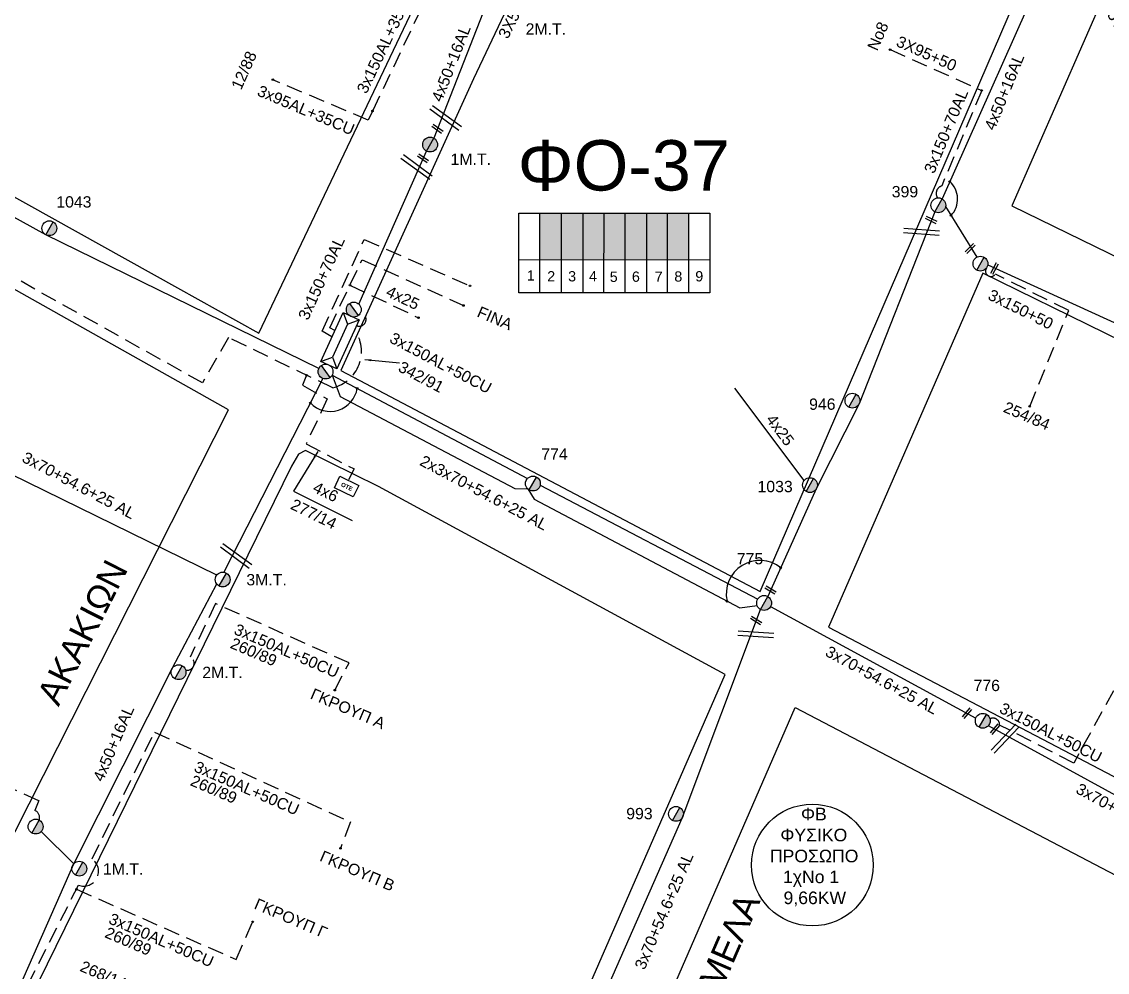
# Model space of a CAD drawing. Header units: millimetres. Extents: x 4998 to 7216, y 1887 to 2914.
# Drawn here: x 5855 to 6027.5, y 2557.3 to 2708.3 of the extents above; entities that cross this region are included whole.
import ezdxf
from ezdxf.enums import TextEntityAlignment as Align

# ---------------------------------------------------------------- set-up
doc = ezdxf.new("R2010")
doc.units = ezdxf.units.MM
doc.linetypes.add('DASHED', pattern=[19.05, 12.7, -6.35])
for name, color, linetype, lineweight in [('3x150+70AL', 7, 'DASHED', 30), ('3x150AL+35CU', 7, 'Continuous', 30), ('3x150AL+50CU', 7, 'Continuous', 30), ('3x70+54.6+25 AL', 7, 'SYN_LINE', 30), ('3X95+50', 7, 'Continuous', 30), ('3x95AL+35CU', 7, 'Continuous', 30), ('4x25', 7, 'Continuous', 30), ('4x50+16AL', 7, 'Continuous', 30), ('Υπόβαθρο ΔΕΗ', 7, 'Continuous', 30)]:
    doc.layers.add(name, color=color, linetype=linetype, lineweight=lineweight)
for name, color, linetype in [('Pillar OTE', 7, 'Continuous'), ('text οδών', 7, 'Continuous'), ('text_kalodion', 7, 'Continuous'), ('Επιγραφές - Σχήματα', 7, 'Continuous'), ('Καλώδια ΧΤ   3x150AL+50CU', 7, 'DASHED'), ('Καλώδια ΧΤ   3x150AL+50XLPE', 7, 'DASHED'), ('Μηχανική τομή', 7, 'Continuous'), ('Στύλος Ξύλινος', 7, 'Continuous'), ('Στύλος Ξύλινος @ 1', 7, 'Continuous'), ('Στύλος ΦΜ', 7, 'Continuous'), ('Στύλος ΦΜ @ 1', 7, 'Continuous'), ('Συνδέσεις', 7, 'Continuous'), ('Τομή', 7, 'Continuous'), ('Υποσταθμός εναέριος 2 στύλων', 7, 'Continuous'), ('Υποσταθμός πόλεως', 7, 'Continuous')]:
    doc.layers.add(name, color=color, linetype=linetype)
doc.styles.add('arial', font='ARIAL.TTF')
doc.styles.get("Standard").update_dxf_attribs({"font": 'ARIAL.TTF'})
doc.linetypes.add('SYN_LINE', pattern='A,0.5,-0.0001,["/\\/\\/\\/",Standard,S=0.1,R=0,X=0,Y=-0.05],-0.25', length=0.7501)
doc.dimstyles.new('ISO-25', dxfattribs={"dimtxt": 2.5, "dimasz": 2.5, "dimexe": 1.25, "dimexo": 0.625, "dimtad": 1, "dimtxsty": 'Standard', "dimcen": 2.5, "dimadec": 0, "dimazin": 0, "dimtfac": 1, "dimtmove": 0, "dimatfit": 3, "dimfxl": 1, "dimarcsym": 0})

# ---------------------------------------------------------------- blocks, each defined once
blk = doc.blocks.new('ΥΠΑΡΧΩΝ ΤΣΙΜΕΝΤΕΝΙΟΣ ΣΤΥΛΟΣ')
at = {"layer": 'Στύλος ΦΜ'}
blk.add_hatch(color=7, dxfattribs=at).paths.add_polyline_path([(-1.29, -2.28, 0.574793), (2.62, 0, 0.268822), (1.3, 2.27)])
at = {"layer": 'Στύλος ΦΜ', "color": 7}
blk.add_line((-1.29, -2.28), (1.3, 2.27), dxfattribs=at)
blk.add_circle((0, 0), 2.62, dxfattribs=at)
at = {"layer": 'Στύλος ΦΜ', "flags": 4}
for tag, p in [('ΑΡΙΘΜΟΣ', (-4.68, 8.05)), ('ΤΥΠΟΣ', (-4.91, 3.03))]:
    blk.add_attdef(tag, p, '', height=4, dxfattribs=at)
blk = doc.blocks.new('ΥΠΑΡΧΩΝ ΞΥΛΙΝΟΣ ΣΤΥΛΟΣ')
at = {"layer": 'Στύλος Ξύλινος'}
h = blk.add_hatch(color=7, dxfattribs=at)
h.paths.add_polyline_path([(-2.62, 0, 0.270008), (-1.29, -2.28), (1.3, 2.27, 0.576266)])
h.paths.add_polyline_path([(-1.29, -2.28, 0.574793), (2.62, 0, 0.268822), (1.3, 2.27)])
at = {"layer": 'Στύλος Ξύλινος', "color": 7}
blk.add_line((-1.29, -2.28), (1.3, 2.27), dxfattribs=at)
blk.add_circle((0, 0), 2.62, dxfattribs=at)
at = {"layer": 'Στύλος Ξύλινος', "flags": 4}
for tag, p in [('ΑΡΙΘΜΟΣ', (-4.91, 8.6)), ('ΤΥΠΟΣ', (-4.85, 3.39))]:
    blk.add_attdef(tag, p, '', height=4, dxfattribs=at)
blk = doc.blocks.new('ΥΠΟΣΤΑΘΜΟΣ ΕΝΑΕΡΙΟΣ ΕΠΙ 2 ΣΤΥΛΩΝ')
at = {"layer": 'Υποσταθμός εναέριος 2 στύλων', "linetype": 'Continuous'}
for points in [[(-11.97, -2.11, 0.574793), (-8.45, -0.07, 0.268822), (-9.64, 1.98)], [(9.68, -2.15, 0.574793), (13.19, -0.1, 0.268822), (12.01, 1.95)]]:
    blk.add_hatch(color=256, dxfattribs=at).paths.add_polyline_path(points)
for p, q in [((-11.97, -2.11), (-9.64, 1.98)), ((9.68, -2.15), (12.01, 1.95))]:
    blk.add_line(p, q, dxfattribs=at)
for centre in [(-10.81, -0.07), (10.84, -0.1)]:
    blk.add_circle(centre, 2.36, dxfattribs=at)
at = {"layer": 'Υποσταθμός πόλεως', "linetype": 'Continuous', "ltscale": 40}
blk.add_lwpolyline([(-8.57, 2.82), (8.57, 2.82), (8.57, -2.82), (-8.57, -2.82)], close=True, dxfattribs=at)
for points in [[(-5.75, 0), (-8.57, 2.82)], [(-8.57, -2.82), (-5.75, 0)], [(-5.75, 0), (5.75, 0)], [(5.75, 0), (8.57, 2.82)], [(8.57, -2.82), (5.75, 0)]]:
    blk.add_lwpolyline(points, dxfattribs=at)
at = {"layer": 'Υποσταθμός εναέριος 2 στύλων', "ltscale": 40, "flags": 1}
for tag, p in [('ΜΕΤΑΣΧΗΜΑΤΙΣΜΟΣ', (14.09, 2.51)), ('ΙΣΧΥΣ', (14.07, -0.28)), ('ΑΡΙΘΜΟΣ', (14.19, -3))]:
    blk.add_attdef(tag, p, '', height=1.8, dxfattribs=at)
blk = doc.blocks.new('_ΣΥΝΔΕΣΗ')
at = {"layer": 'Συνδέσεις', "linetype": 'SYN_LINE', "ltscale": 40}
blk.add_hatch(color=256, dxfattribs=at).paths.add_polyline_path([(0.5, -0.01, 1), (-0.5, -0.01, 1)])
at = {"layer": 'Συνδέσεις'}
blk.add_circle((0, -0.01), 0.5, dxfattribs=at)
blk = doc.blocks.new('ΜΗΧΑΝΙΚΗ ΤΟΜΗ')
at = {"layer": 'Μηχανική τομή', "ltscale": 40}
for p, q in [((-1.89, 0.78), (5.68, 0.78)), ((-1.89, -0.78), (5.68, -0.78))]:
    blk.add_line(p, q, dxfattribs=at)
blk = doc.blocks.new('ΤΟΜΗ')
at = {"layer": 'Τομή', "ltscale": 40}
for p, q in [((-5.68, 0), (17.06, 0)), ((-5.68, -2.77), (17.06, -2.77))]:
    blk.add_line(p, q, dxfattribs=at)
blk = doc.blocks.new('PILLAR ΟΤΕ')
at = {"layer": 'Pillar OTE', "ltscale": 40}
blk.add_lwpolyline([(-3.31, 2.02), (3.39, 2.02), (3.39, -1.99), (-3.31, -1.99)], close=True, dxfattribs=at)
at = {"layer": 'Pillar OTE', "insert": (-1.81, 0.71), "char_height": 1.3575, "width": 109.961, "attachment_point": 1}
blk.add_mtext('{\\fArial|b1|i0|c161|p34;OTE}', dxfattribs=at)

msp = doc.modelspace()

# ---------------------------------------------------------------- hatches: boundary and pattern name
at = {"layer": 'Καλώδια ΧΤ   3x150AL+50CU', "linetype": 'DASHED', "lineweight": -3, "ltscale": 0.2}
h = msp.add_hatch(color=30, dxfattribs=at)
h.dxf.hatch_style = 1
h.paths.add_polyline_path([(5940.8, 2677.87), (5937.36, 2677.87), (5937.36, 2670.51), (5940.8, 2670.51)])
h = msp.add_hatch(color=173, dxfattribs=at)
h.dxf.hatch_style = 1
h.paths.add_polyline_path([(5940.8, 2670.51), (5944.24, 2670.5), (5944.24, 2677.87), (5940.8, 2677.87)])
h = msp.add_hatch(color=1, dxfattribs=at)
h.dxf.hatch_style = 1
h.paths.add_polyline_path([(5947.54, 2677.87), (5944.24, 2677.87), (5944.24, 2670.5), (5947.53, 2670.5)])
h = msp.add_hatch(color=85, dxfattribs=at)
h.dxf.hatch_style = 1
h.paths.add_polyline_path([(5947.53, 2670.5), (5950.92, 2670.5), (5950.92, 2677.87), (5947.54, 2677.87)])
h = msp.add_hatch(color=151, dxfattribs=at)
h.dxf.hatch_style = 1
h.paths.add_polyline_path([(5950.92, 2670.5), (5954.32, 2670.49), (5954.32, 2677.87), (5950.92, 2677.87)])
at = {"layer": 'Καλώδια ΧΤ   3x150AL+50XLPE', "linetype": 'DASHED', "lineweight": -3, "ltscale": 0.2}
h = msp.add_hatch(color=27, dxfattribs=at)
h.dxf.hatch_style = 1
h.paths.add_polyline_path([(5957.65, 2677.87), (5954.32, 2677.87), (5954.32, 2670.49), (5957.65, 2670.49)])
h = msp.add_hatch(color=6, dxfattribs=at)
h.dxf.hatch_style = 1
h.paths.add_polyline_path([(5961.04, 2677.87), (5957.65, 2677.87), (5957.65, 2670.49), (5961.04, 2670.49)])

# ---------------------------------------------------------------- linework, layer by layer
at = {"lineweight": -3, "ltscale": 0.2}
msp.add_circle((5980.64, 2574.3), 9.67, dxfattribs=at)
at = {"layer": '3x150+70AL', "color": 6, "lineweight": -3, "ltscale": 0.2}
for points in [[(6007.56, 2697.36), (6001.2, 2682.2, 0.507991), (6000.54, 2680.3, 1.311817)], [(5841.45, 2591.84), (5857.75, 2584.54), (5857.12, 2582.98, -0.376261), (5857.8, 2581.44, -33.061036)]]:
    msp.add_lwpolyline(points, format="xyb", dxfattribs=at)
at = {"layer": '3x150+70AL', "color": 85, "lineweight": -3, "ltscale": 0.2}
msp.add_lwpolyline([(5904.29, 2658.2), (5902.76, 2659.14), (5909.45, 2673.7), (5926.23, 2666.33)], dxfattribs=at)
at = {"layer": '3x150+70AL', "color": 151, "lineweight": -3, "ltscale": 0.2}
msp.add_lwpolyline([(5904.77, 2659.25), (5903.95, 2659.63), (5909.09, 2670.47), (5925.22, 2663.21)], dxfattribs=at)
at = {"layer": '3x150AL+35CU', "color": 62, "linetype": 'DASHED', "lineweight": -3, "ltscale": 0.2}
msp.add_lwpolyline([(5918.42, 2710.25), (5910.75, 2694.08)], dxfattribs=at)
at = {"layer": '3x150AL+50CU', "color": 27, "linetype": 'DASHED', "lineweight": -3, "ltscale": 0.2}
msp.add_lwpolyline([(5907.92, 2659.37, -0.526519), (5904.44, 2650.12), (5887.85, 2658.12), (5883.72, 2650.92), (5794.39, 2700.9), (5774.81, 2661.48)], format="xyb", dxfattribs=at)
at = {"layer": '3x150AL+50CU', "color": 85, "linetype": 'DASHED', "lineweight": -3, "ltscale": 0.2}
msp.add_lwpolyline([(6015.18, 2647.18), (6021.39, 2662.4), (6009.72, 2668.18, -0.979487), (6008.29, 2669.12, -42.508201)], format="xyb", dxfattribs=at)
at = {"layer": '3x150AL+50CU', "color": 30, "linetype": 'DASHED', "lineweight": -3, "ltscale": 0.2}
msp.add_lwpolyline([(5908.85, 2662.06, -1.124877), (5908.21, 2660.01, 0.393759)], format="xyb", dxfattribs=at)
at = {"layer": '3x150AL+50CU', "color": 27, "linetype": 'DASHED', "lineweight": -3, "ltscale": 0.2}
msp.add_lwpolyline([(5900.29, 2652.12), (5899.64, 2650.53), (5903.57, 2648.35), (5900.2, 2641.22), (5907.83, 2637.23), (5906.94, 2635.53)], dxfattribs=at)
at = {"layer": '3x150AL+50CU', "color": 6, "linetype": 'DASHED', "lineweight": -3, "ltscale": 0.2}
msp.add_lwpolyline([(5904.77, 2602.09), (5907.02, 2606.41), (5885.82, 2615.85), (5881.78, 2607.35, -0.906652), (5881.07, 2605.29, 154.077633)], format="xyb", dxfattribs=at)
at = {"layer": '3x150AL+50CU', "color": 173, "linetype": 'DASHED', "lineweight": -3, "ltscale": 0.2}
for points in [[(6030.33, 2605.34), (6022.17, 2590.51), (6010.4, 2596.54, 0.570136), (6008.86, 2597.54)], [(5862.01, 2552.51), (5856, 2555.28), (5864.03, 2571.11, 0.889213), (5866.19, 2575.27), (5876.12, 2595.44), (5907.25, 2581.15), (5905.67, 2576.96)]]:
    msp.add_lwpolyline(points, format="xyb", dxfattribs=at)
msp.add_lwpolyline([(5863.72, 2570.45), (5889.08, 2559.3), (5891.73, 2565.28)], dxfattribs=at)
at = {"layer": '3x70+54.6+25 AL', "color": 173, "linetype": 'SYN_LINE', "lineweight": -3, "ltscale": 20}
for points in [[(5904.33, 2652.16), (5935.39, 2635.74)], [(5937.38, 2634.64), (5971.97, 2616.55)], [(5974, 2615.37), (6006.63, 2597.62)]]:
    msp.add_lwpolyline(points, dxfattribs=at)
at = {"layer": '3x70+54.6+25 AL', "color": 6, "linetype": 'SYN_LINE', "lineweight": -3, "ltscale": 20}
for points in [[(5904.33, 2652.16), (5905.64, 2648.74), (5933.35, 2634.12), (5935.44, 2634.05), (5936.42, 2632.41), (5969.1, 2615.16), (5971.88, 2615.52)], [(5886.01, 2620.37), (5847.73, 2639.11)]]:
    msp.add_lwpolyline(points, dxfattribs=at)
at = {"layer": '3x70+54.6+25 AL', "color": 1, "linetype": 'SYN_LINE', "lineweight": -3, "ltscale": 20}
msp.add_lwpolyline([(5942.43, 2518.98), (5945.64, 2549.27), (5959.95, 2581.76), (5972.4, 2614.93)], dxfattribs=at)
at = {"layer": '3x70+54.6+25 AL', "color": 85, "linetype": 'SYN_LINE', "lineweight": -3, "ltscale": 20}
msp.add_lwpolyline([(6147.73, 2523.93), (6116.05, 2539.56), (6081.68, 2557.62), (6049.21, 2574.23), (6008.61, 2596.43)], dxfattribs=at)
at = {"layer": '3X95+50', "color": 6, "linetype": 'DASHED', "lineweight": -3, "ltscale": 0.2}
msp.add_lwpolyline([(5993, 2703.86), (6007.56, 2697.36)], dxfattribs=at)
at = {"layer": '3x95AL+35CU', "color": 62, "linetype": 'DASHED', "lineweight": -3, "ltscale": 0.2}
msp.add_lwpolyline([(5910.75, 2694.08), (5910.07, 2692.64), (5894.9, 2699.08)], dxfattribs=at)
at = {"layer": '4x25', "color": 151, "linetype": 'DASHED', "lineweight": -3, "ltscale": 0.2}
msp.add_lwpolyline([(5907.17, 2666.43), (5918.07, 2661.26)], dxfattribs=at)
at = {"layer": '4x25', "color": 85, "linetype": 'SYN_LINE', "lineweight": -3, "ltscale": 17}
msp.add_lwpolyline([(5979.33, 2635.39), (5968.31, 2650.06)], dxfattribs=at)
at = {"layer": '4x50+16AL', "color": 62, "lineweight": -3, "ltscale": 0.2}
msp.add_lwpolyline([(5959.23, 2772.35), (5946.5, 2746.78), (5928.87, 2711.11), (5920.5, 2689.79)], dxfattribs=at)
at = {"layer": '4x50+16AL', "color": 85, "lineweight": -3, "ltscale": 0.2}
for points in [[(6041.27, 2748.59), (6033.92, 2738.71), (6018.7, 2719.26), (6001.25, 2680.15)], [(6001.82, 2678.91), (6006.79, 2670.87)], [(6008.51, 2669.65), (6043.9, 2653.49), (6078.03, 2637.68), (6114.18, 2618.7)]]:
    msp.add_lwpolyline(points, dxfattribs=at)
at = {"layer": '4x50+16AL', "color": 1, "lineweight": -3, "ltscale": 0.2}
msp.add_lwpolyline([(5902.23, 2653.22), (5858.83, 2674.45), (5829, 2690.88), (5806.55, 2705.12)], dxfattribs=at)
at = {"layer": '4x50+16AL', "color": 30, "lineweight": -3, "ltscale": 0.2}
msp.add_lwpolyline([(5908.58, 2663.42), (5919.33, 2687.74)], dxfattribs=at)
at = {"layer": '4x50+16AL', "color": 6, "lineweight": -3, "ltscale": 0.2}
for points in [[(6000.08, 2678.1), (5988.08, 2647.58), (5981.27, 2634.06), (5973.56, 2616.97)], [(5851.86, 2548.53), (5863.3, 2574.52), (5878.98, 2605.62), (5886.01, 2618.96)], [(5863.3, 2574.52), (5858.11, 2579.66)]]:
    msp.add_lwpolyline(points, dxfattribs=at)
at = {"layer": '4x50+16AL', "color": 173, "lineweight": -3, "ltscale": 0.2}
msp.add_lwpolyline([(5902.86, 2651.6), (5887.15, 2620.83)], dxfattribs=at)
at = {"layer": 'Pillar OTE', "lineweight": -3, "ltscale": 40}
for points in [[(5934.03, 2665.23), (5934.03, 2677.87), (5964.36, 2677.87), (5964.36, 2665.2), (5934.03, 2665.23)], [(5937.36, 2665.23), (5937.36, 2677.87)], [(5940.8, 2665.23), (5940.8, 2677.87)], [(5944.24, 2665.22), (5944.24, 2677.87)], [(5947.53, 2665.22), (5947.54, 2677.87)], [(5950.92, 2665.22), (5950.92, 2677.87)], [(5954.32, 2665.21), (5954.32, 2677.87)], [(5957.65, 2665.21), (5957.65, 2677.87)], [(5961.04, 2665.2), (5961.04, 2677.87)], [(5934.03, 2670.51), (5964.36, 2670.48)]]:
    msp.add_lwpolyline(points, dxfattribs=at)
at = {"layer": 'text_kalodion', "linetype": 'Continuous', "lineweight": -3, "ltscale": 0.2}
msp.add_lwpolyline([(5898.18, 2633.69), (5907.51, 2629.07)], dxfattribs=at)
at = {"layer": 'Υπόβαθρο ΔΕΗ', "color": 7, "lineweight": -3}
for points in [[(5857.58, 2809.21), (5807.73, 2706.12), (5879.76, 2666.02), (5892.67, 2658.83), (5948.06, 2775.16), (5922.22, 2782.25), (5914.42, 2784.73), (5882.05, 2798.13)], [(5960.89, 2771.16), (5926.78, 2699.19), (5905.72, 2652.88), (5972.35, 2617.79), (6030.29, 2752.07)], [(6042.4, 2747.75), (6012.34, 2679.06), (6188.62, 2593.02), (6235.78, 2674.27)], [(5802.41, 2694.7), (5792.06, 2672.16), (5757.85, 2600), (5844.84, 2561.72), (5887.85, 2646.65)], [(6007.71, 2668.36), (5983.22, 2612.12), (6037.56, 2583.67), (6137.6, 2531.4), (6148.27, 2526.04), (6182.7, 2582.56)], [(5911.71, 2634.44), (5900.13, 2640.18), (5899.02, 2639.59), (5897.9, 2637.67), (5857.7, 2555.77), (5913.52, 2531.42), (5931.56, 2523.92), (5966.77, 2604.59)]]:
    msp.add_lwpolyline(points, close=True, dxfattribs=at)
msp.add_lwpolyline([(6045.46, 2511.09), (6116.09, 2473.18), (6100.96, 2448.34), (5943.02, 2519.11), (5977.93, 2599.34), (6141.07, 2513.99), (6120.15, 2478.94), (6048.71, 2517.73)], dxfattribs=at)
for centre, radius, start, end in [((5999.96, 2680.11), 3.77, 316.3035, 48.0853), ((5972.29, 2617.38), 5.33, 51.3676, 192.4733)]:
    msp.add_arc(centre, radius, start, end, dxfattribs=at)
at = {"layer": 'Υπόβαθρο ΔΕΗ', "lineweight": -3}
msp.add_arc((5904.02, 2650.74), 4.36, 223.8854, 350.9384, dxfattribs=at)

# ---------------------------------------------------------------- block references
at = {"layer": 'Pillar OTE', "xscale": 0.5, "yscale": 0.5, "zscale": 0.5, "rotation": 333.9999999999999}
msp.add_blockref('PILLAR ΟΤΕ', (5906.62, 2634.43), dxfattribs=at)
at = {"layer": 'Μηχανική τομή', "lineweight": -3}
for p, xscale, yscale, zscale, rotation in [((5920.68, 2691.57), 0.2499999999999677, 0.2499999999999677, 0.2499999999999677, 325.1624845921152), ((5918.4, 2686.87), 0.2499999999999677, 0.2499999999999677, 0.2499999999999677, 325.1624845921152), ((5999.08, 2677.03), 0.2499999999999676, 0.2499999999999676, 0.2499999999999676, 333.7545655272146), ((6006.06, 2672.58), 0.2499999999999677, 0.2499999999999677, 0.2499999999999677, 223.8569667708333), ((6009.38, 2668.68), 0.2499999999999676, 0.2499999999999676, 0.2499999999999676, 60.7254351308212), ((5973.59, 2618.27), 0.2499999999999676, 0.2499999999999676, 0.2499999999999676, 328.8342744110756), ((5971.3, 2613.43), 0.2499999999999676, 0.2499999999999676, 0.2499999999999676, 328.8342744110756), ((6005.5, 2598.79), 0.2499999999999676, 0.2499999999999676, 0.2499999999999676, 229.1402536868961), ((6009.95, 2596.26), 0.2499999999999676, 0.2499999999999676, 0.2499999999999676, 229.1402536868961)]:
    msp.add_blockref('ΜΗΧΑΝΙΚΗ ΤΟΜΗ', p, dxfattribs=dict(at, xscale=xscale, yscale=yscale, zscale=zscale, rotation=rotation))
at = {"layer": 'Στύλος Ξύλινος @ 1', "lineweight": -3, "ltscale": 40}
ref = msp.add_blockref('ΥΠΑΡΧΩΝ ΞΥΛΙΝΟΣ ΣΤΥΛΟΣ', (5929.97, 2710.69), dxfattribs=dict(at, xscale=0.4499999999997228, yscale=0.4499999999997228, zscale=0.4499999999997228))
ref.add_attrib('ΤΥΠΟΣ', '2M.T.', (5935.09, 2706.23), dxfattribs={"layer": 'Στύλος Ξύλινος', "height": 1.8, "rotation": 360, "flags": 4})
ref = msp.add_blockref('ΥΠΑΡΧΩΝ ΞΥΛΙΝΟΣ ΣΤΥΛΟΣ', (5919.91, 2688.77), dxfattribs=dict(at, xscale=0.4499999999997228, yscale=0.4499999999997228, zscale=0.4499999999997228))
ref.add_attrib('ΤΥΠΟΣ', '1M.T.', (5923.15, 2685.54), dxfattribs={"layer": 'Στύλος Ξύλινος', "height": 1.8, "rotation": 360, "flags": 4})
at = {"layer": 'Στύλος ΦΜ @ 1', "lineweight": -3, "ltscale": 40}
ref = msp.add_blockref('ΥΠΑΡΧΩΝ ΤΣΙΜΕΝΤΕΝΙΟΣ ΣΤΥΛΟΣ', (5859.41, 2675.48), dxfattribs=dict(at, xscale=0.4499999999997725, yscale=0.4499999999997725, zscale=0.4499999999997725))
ref.add_attrib('ΤΥΠΟΣ', '1043', (5860.51, 2678.76), dxfattribs={"layer": 'Στύλος ΦΜ', "height": 1.8, "flags": 4})
ref = msp.add_blockref('ΥΠΑΡΧΩΝ ΤΣΙΜΕΝΤΕΝΙΟΣ ΣΤΥΛΟΣ', (6000.66, 2679.13), dxfattribs=dict(at, xscale=0.4500000000000229, yscale=0.4500000000000229, zscale=0.4500000000000229))
ref.add_attrib('ΤΥΠΟΣ', '399', (5993.26, 2680.39), dxfattribs={"layer": 'Στύλος ΦΜ', "height": 1.8, "flags": 4})
at = {"layer": 'Στύλος ΦΜ @ 1', "lineweight": -3, "ltscale": 40, "xscale": 0.4500000000000229, "yscale": 0.4500000000000229, "zscale": 0.4500000000000229}
msp.add_blockref('ΥΠΑΡΧΩΝ ΤΣΙΜΕΝΤΕΝΙΟΣ ΣΤΥΛΟΣ', (6007.35, 2669.84), dxfattribs=at)
at = {"layer": 'Στύλος ΦΜ @ 1', "lineweight": -3, "ltscale": 40}
ref = msp.add_blockref('ΥΠΑΡΧΩΝ ΤΣΙΜΕΝΤΕΝΙΟΣ ΣΤΥΛΟΣ', (5987.02, 2648.09), dxfattribs=dict(at, xscale=0.4500000000000229, yscale=0.4500000000000229, zscale=0.4500000000000229))
ref.add_attrib('ΤΥΠΟΣ', '946', (5980.13, 2646.63), dxfattribs={"layer": 'Στύλος ΦΜ', "height": 1.8, "flags": 4})
ref = msp.add_blockref('ΥΠΑΡΧΩΝ ΤΣΙΜΕΝΤΕΝΙΟΣ ΣΤΥΛΟΣ', (5936.24, 2634.92), dxfattribs=dict(at, xscale=0.4500000000001977, yscale=0.4500000000001977, zscale=0.4500000000001977))
ref.add_attrib('ΤΥΠΟΣ', '774', (5937.57, 2638.69), dxfattribs={"layer": 'Στύλος ΦΜ', "height": 1.8, "flags": 4})
ref = msp.add_blockref('ΥΠΑΡΧΩΝ ΤΣΙΜΕΝΤΕΝΙΟΣ ΣΤΥΛΟΣ', (5980.26, 2634.67), dxfattribs=dict(at, xscale=0.4500000000000229, yscale=0.4500000000000229, zscale=0.4500000000000229))
ref.add_attrib('ΤΥΠΟΣ', '1033', (5971.93, 2633.54), dxfattribs={"layer": 'Στύλος ΦΜ', "height": 1.8, "flags": 4})
ref = msp.add_blockref('ΥΠΑΡΧΩΝ ΤΣΙΜΕΝΤΕΝΙΟΣ ΣΤΥΛΟΣ', (5972.98, 2615.95), dxfattribs=dict(at, xscale=0.4500000000000229, yscale=0.4500000000000229, zscale=0.4500000000000229))
ref.add_attrib('ΤΥΠΟΣ', '775', (5968.64, 2622.09), dxfattribs={"layer": 'Στύλος ΦΜ', "height": 1.8, "flags": 4})
ref = msp.add_blockref('ΥΠΑΡΧΩΝ ΤΣΙΜΕΝΤΕΝΙΟΣ ΣΤΥΛΟΣ', (5886.95, 2619.67), dxfattribs=dict(at, xscale=0.4500000000000229, yscale=0.4500000000000229, zscale=0.4500000000000229))
ref.add_attrib('ΤΥΠΟΣ', '3M.T.', (5890.71, 2618.74), dxfattribs={"layer": 'Στύλος ΦΜ', "height": 1.8, "flags": 4})
ref = msp.add_blockref('ΥΠΑΡΧΩΝ ΤΣΙΜΕΝΤΕΝΙΟΣ ΣΤΥΛΟΣ', (5879.94, 2604.94), dxfattribs=dict(at, xscale=0.4500000000000229, yscale=0.4500000000000229, zscale=0.4500000000000229))
ref.add_attrib('ΤΥΠΟΣ', '2M.T.', (5883.71, 2604.01), dxfattribs={"layer": 'Στύλος ΦΜ', "height": 1.8, "flags": 4})
ref = msp.add_blockref('ΥΠΑΡΧΩΝ ΤΣΙΜΕΝΤΕΝΙΟΣ ΣΤΥΛΟΣ', (6007.73, 2597.22), dxfattribs=dict(at, xscale=0.4500000000001727, yscale=0.4500000000001727, zscale=0.4500000000001727))
ref.add_attrib('ΤΥΠΟΣ', '776', (6006.26, 2601.94), dxfattribs={"layer": 'Στύλος ΦΜ', "height": 1.8, "rotation": 360, "flags": 4})
ref = msp.add_blockref('ΥΠΑΡΧΩΝ ΤΣΙΜΕΝΤΕΝΙΟΣ ΣΤΥΛΟΣ', (5958.98, 2582.43), dxfattribs=dict(at, xscale=0.4500000000000229, yscale=0.4500000000000229, zscale=0.4500000000000229))
ref.add_attrib('ΤΥΠΟΣ', '993', (5951.07, 2581.58), dxfattribs={"layer": 'Στύλος ΦΜ', "height": 1.8, "flags": 4})
ref = msp.add_blockref('ΥΠΑΡΧΩΝ ΤΣΙΜΕΝΤΕΝΙΟΣ ΣΤΥΛΟΣ', (5857.22, 2580.42), dxfattribs=dict(at, xscale=0.4500000000000229, yscale=0.4500000000000229, zscale=0.4500000000000229))
ref.add_attrib('ΤΥΠΟΣ', '268', (5848.52, 2579.05), dxfattribs={"layer": 'Στύλος ΦΜ', "height": 1.8, "flags": 4})
ref = msp.add_blockref('ΥΠΑΡΧΩΝ ΤΣΙΜΕΝΤΕΝΙΟΣ ΣΤΥΛΟΣ', (5864.16, 2573.72), dxfattribs=dict(at, xscale=0.4500000000000229, yscale=0.4500000000000229, zscale=0.4500000000000229))
ref.add_attrib('ΤΥΠΟΣ', '1M.T.', (5867.92, 2572.78), dxfattribs={"layer": 'Στύλος ΦΜ', "height": 1.8, "flags": 4})
at = {"layer": 'Συνδέσεις', "lineweight": -3, "xscale": 0.25, "yscale": 0.25, "zscale": 0.25}
for p in [(5993, 2703.86), (5894.91, 2699.08), (6007.56, 2697.37), (5910.75, 2694.09), (6002.48, 2682.91), (6002.68, 2677.5), (5907.18, 2666.43), (5926.23, 2666.33), (5925.22, 2663.21), (5918.07, 2661.26), (5900.29, 2652.12), (5908.32, 2650.05), (5900.88, 2647.72), (6015.18, 2647.19), (5975.61, 2621.51), (5967.09, 2616.22), (5904.77, 2602.09), (5905.67, 2576.97), (5863.72, 2570.45), (5891.73, 2565.28)]:
    msp.add_blockref('_ΣΥΝΔΕΣΗ', p, dxfattribs=at)
at = {"layer": 'Τομή', "lineweight": -3}
for p, xscale, yscale, zscale, rotation in [((5921.43, 2694.16), 0.2499999999999996, 0.2499999999999996, 0.2499999999999996, 323.7669791243418), ((5916.82, 2686.35), 0.2499999999999996, 0.2499999999999996, 0.2499999999999996, 323.7669791243418), ((5996.58, 2675.39), 0.2499999999999995, 0.2499999999999995, 0.2499999999999995, 355.8903843398916), ((5888.14, 2624.57), 0.2499999999999996, 0.2499999999999996, 0.2499999999999996, 323.7669791243418), ((5970.28, 2611.44), 0.2499999999999996, 0.2499999999999996, 0.2499999999999996, 355.8903843398916), ((6012.48, 2595.2), 0.2499999999999996, 0.2499999999999996, 0.2499999999999996, 226.5212770761723)]:
    msp.add_blockref('ΤΟΜΗ', p, dxfattribs=dict(at, xscale=xscale, yscale=yscale, zscale=zscale, rotation=rotation))
at = {"layer": 'Υποσταθμός εναέριος 2 στύλων', "lineweight": -3, "xscale": 0.5000000000002034, "yscale": 0.5000000000002034, "zscale": 0.5000000000002034, "rotation": 245.5436505869872}
msp.add_blockref('ΥΠΟΣΤΑΘΜΟΣ ΕΝΑΕΡΙΟΣ ΕΠΙ 2 ΣΤΥΛΩΝ', (5905.58, 2657.62), dxfattribs=at)

# ---------------------------------------------------------------- texts
at = {"lineweight": -3, "ltscale": 30, "char_height": 1.63, "width": 11.2573, "attachment_point": 1}
for s, insert in [('1', (5935.28, 2668.79)), ('2', (5938.51, 2668.66)), ('3', (5941.84, 2668.66)), ('4', (5945.15, 2668.66)), ('5', (5948.45, 2668.58)), ('6', (5951.97, 2668.6)), ('7', (5955.6, 2668.6)), ('8', (5958.71, 2668.63)), ('9', (5962.04, 2668.66))]:
    msp.add_mtext(s, dxfattribs=dict(at, insert=insert))
at = {"layer": 'text οδών', "lineweight": -3}
for s, rotation, p in [('ΑΚΑΚΙΩΝ', 63.1458, (5864.64, 2611.28)), ('ΠΑΥΛΟΥ ΜΕΛΑ', 66.486, (5962.5, 2550.78))]:
    msp.add_text(s, height=4, rotation=rotation, dxfattribs=at).set_placement(p, align=Align.MIDDLE_CENTER)
at = {"layer": 'text_kalodion', "linetype": 'Continuous', "lineweight": -3, "ltscale": 0.2}
for s, rotation, p in [('3x70+54.6+25 AL', 300.0493, (6025.81, 2714.02)), ('3X50AL+35CU', 63.2461, (5935.23, 2713.35)), ('3x150AL+35CU', 64.6337, (5912.8, 2705.15)), ('4x50+16AL', 68.5607, (5923.24, 2701.69)), ('3X95+50', 335.9742, (5998.8, 2703.24)), ('4x50+16AL', 67.9621, (6011.14, 2697.15)), ('3x95AL+35CU', 336.9944, (5900.19, 2694.24)), ('3x150+70AL', 67.2251, (6001.89, 2690.91)), ('3x150+70AL', 65.32, (5902.64, 2667.55)), ('4x25', 334.6104, (5915.58, 2664.43)), ('3x150+50', 333.6642, (6013.76, 2662.6)), ('3x150AL+50CU', 332.1777, (5921.6, 2654.08)), ('4x25', 306.9153, (5975.54, 2643.43)), ('3x70+54.6+25 AL', 332.1777, (5864.1, 2634.63)), ('2x3x70+54.6+25 AL', 332.1777, (5928.47, 2633.46)), ('4x6', 334, (5903.32, 2633.6)), ('3x150AL+50CU', 336.5512, (5897.12, 2608.35)), ('3x70+54.6+25 AL', 331.4603, (5991.68, 2603.7)), ('3x150AL+50CU', 332.8701, (6018.54, 2595.35)), ('4x50+16AL', 66.7928, (5869.6, 2593.64)), ('3x150AL+50CU', 336.5512, (5890.78, 2586.53)), ('3x70+54.6+25 AL', 331.3227, (6031.49, 2581.87)), ('3x70+54.6+25 AL', 66.7928, (5957.07, 2567.02)), ('3x150AL+50CU', 336.5512, (5877.2, 2562.38))]:
    msp.add_text(s, height=1.8, rotation=rotation, dxfattribs=at).set_placement(p, align=Align.MIDDLE_CENTER)
at = {"layer": 'text_kalodion', "linetype": 'Continuous', "lineweight": -3, "ltscale": 0.2, "char_height": 1.8, "width": 9.1232, "attachment_point": 1}
for s, insert, rotation in [('342/91', (5915.51, 2654.45), 332.1777), ('277/14', (5898.37, 2632.58), 334)]:
    msp.add_mtext(s, dxfattribs=dict(at, insert=insert, rotation=rotation))
at = {"layer": 'Επιγραφές - Σχήματα', "lineweight": -3, "insert": (5933.8, 2689.47), "char_height": 8, "width": 15.5504, "attachment_point": 1, "style": 'arial'}
msp.add_mtext('ΦO-37', dxfattribs=at)
at = {"layer": 'Υπόβαθρο ΔΕΗ', "lineweight": -3, "char_height": 1.8, "attachment_point": 1, "style": 'arial'}
for s, insert, width, rotation in [('No8', (5989.3, 2704.26), 9.1232, 66.095), ('12/88', (5888.23, 2698.06), 9.1232, 66.095), ('FINA', (5927.92, 2663.15), 9.1232, 336.7944), ('254/84', (6011.55, 2648.01), 9.1232, 336.7944), ('260/89', (5888.7, 2610.51), 9.1232, 336.7944), ('ΓΚΡΟΥΠ Α', (5901.43, 2602.46), 13.0639, 336.7944), ('260/89', (5882.36, 2588.69), 9.1232, 336.7944), ('ΓΚΡΟΥΠ B', (5902.93, 2576.69), 13.0639, 336.7944), ('ΓΚΡΟΥΠ Γ', (5892.51, 2569.09), 13.0639, 336.7944), ('260/89', (5868.77, 2564.54), 9.1232, 336.7944), ('268/14', (5864.83, 2559.18), 9.1232, 336.7944)]:
    msp.add_mtext(s, dxfattribs=dict(at, insert=insert, width=width, rotation=rotation))
at = {"layer": 'Υπόβαθρο ΔΕΗ', "lineweight": -3, "char_height": 2, "width": 17.2548, "attachment_point": 1}
for s, insert in [('{\\W8.64836; }ΦΒ \\P{\\W4.42067; }ΦΥΣΙΚΟ \\P{\\W2.28183; }ΠΡΟΣΩΠΟ', (5972.13, 2583.41)), ('{\\W5.64925; }1χΝο 1\\P{\\W5.75643; }9,66KW', (5971.6, 2573.43))]:
    msp.add_mtext(s, dxfattribs=dict(at, insert=insert))

# ---------------------------------------------------------------- leaders
at = {"layer": 'Επιγραφές - Σχήματα', "ltscale": 40}
for points in [[(5909.56, 2654.6), (5915.06, 2654.07)], [(5902.06, 2639.99), (5898.18, 2633.69)]]:
    msp.add_leader(points, dimstyle='ISO-25', override={"dimasz": 1, "dimtad": 0}, dxfattribs=at)

doc.saveas('drawing.dxf')
